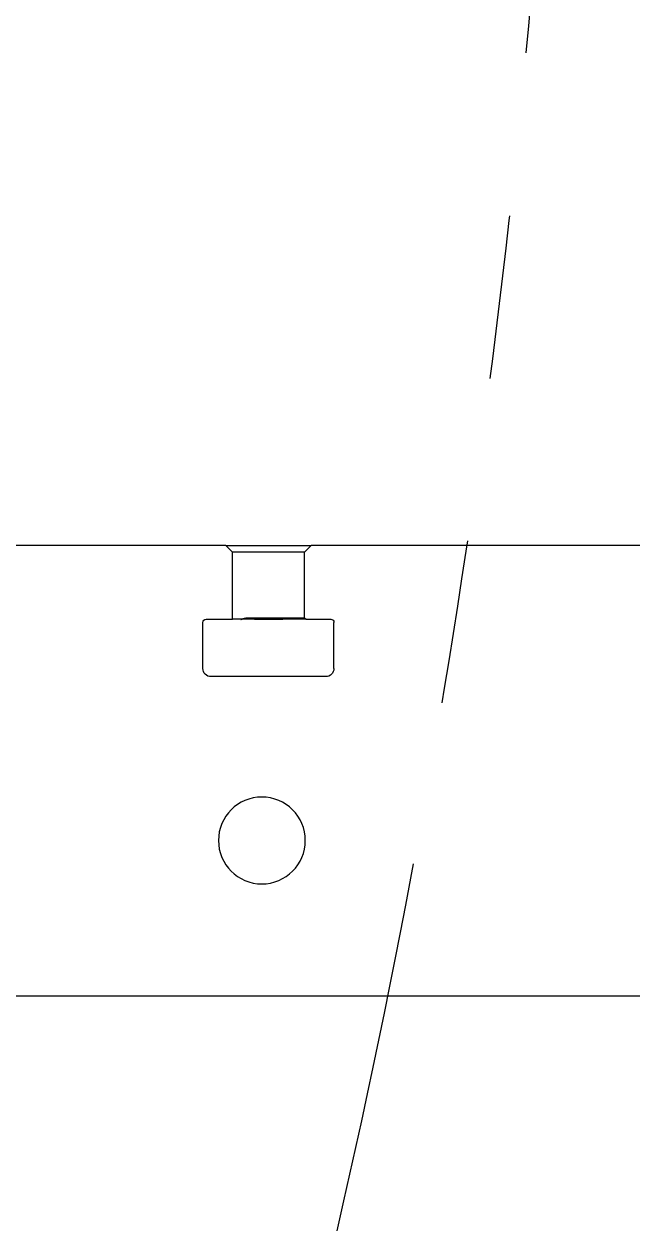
# Model space of a CAD drawing. Header units: millimetres. Extents: x 10462777 to 22643323, y 453826 to 1389191.
# Drawn here: x 11291243.3 to 11291428.8, y 582827.7 to 583193.6 of the extents above; entities that cross this region are included whole.
import ezdxf

# ---------------------------------------------------------------- set-up
doc = ezdxf.new("R2010")
doc.units = ezdxf.units.MM
doc.header["$LTSCALE"] = 200
doc.header["$MEASUREMENT"] = 0
doc.linetypes.add('PHANTOM', pattern=[2.5, 1.25, -0.25, 0.25, -0.25, 0.25, -0.25])
doc.layers.get('0').update_dxf_attribs({"linetype": 'CONTINUOUS'})
doc.layers.add('2', color=2, linetype='CONTINUOUS')
doc.layers.add('LAYOUT', color=8, linetype='CONTINUOUS', lineweight=25)

# ---------------------------------------------------------------- blocks, each defined once
blk = doc.blocks.new('r710ic')
at = {"layer": 'LAYOUT', "color": 3}
blk.add_circle((272041.37, 104232.63), 2050.12, dxfattribs=at)
blk = doc.blocks.new('A$C7DA30AB0')
at = {"layer": 'LAYOUT', "color": 6, "linetype": 'PHANTOM'}
blk.add_circle((3030.45, 3025.99, 0), 2693.02, dxfattribs=at)

msp = doc.modelspace()

# ---------------------------------------------------------------- linework, layer by layer
at = {"layer": '2', "color": 124, "linetype": 'Continuous'}
for p, q in [((11291304.87508, 583034.4183, 0), (11291190.87346, 583034.4183, 0)), ((11291306.87511, 583032.41828, 0), (11291304.87508, 583034.4183, 0)), ((11291304.87508, 583034.4183, 0), (11291330.87545, 583034.4183, 0)), ((11291330.87545, 583034.4183, 0), (11291328.87542, 583032.41828, 0)), ((11291739.37272, 583034.4183, 0), (11291330.87545, 583034.4183, 0)), ((11291306.87511, 583011.91798, 0), (11291306.87511, 583032.41828, 0)), ((11291328.87542, 583032.41828, 0), (11291306.87511, 583032.41828, 0)), ((11291328.87542, 583012.41799, 0), (11291328.87542, 583032.41828, 0)), ((11291298.875, 583011.91798, 0), (11291306.87511, 583011.91798, 0)), ((11291309.72132, 583011.91798, 0), (11291306.87511, 583011.91798, 0)), ((11291322.77366, 583012.41799, 0), (11291328.87542, 583012.41799, 0)), ((11291329.37543, 583011.91798, 0), (11291322.99631, 583011.91798, 0)), ((11291328.87542, 583012.41799, 0), (11291329.37543, 583011.91798, 0)), ((11291329.37543, 583011.91798, 0), (11291336.87554, 583011.91798, 0)), ((11291297.87498, 582996.91777, 0), (11291297.87498, 583010.91797, 0)), ((11291337.87555, 582996.91777, 0), (11291337.87555, 583010.91797, 0)), ((11291335.37552, 582994.41774, 0), (11291300.37502, 582994.41774, 0)), ((11291542.65642, 582896.94412, 0), (11290673.08815, 582896.94412, 0))]:
    msp.add_line(p, q, dxfattribs=at)
at = {"layer": '2', "color": 124, "linetype": 'Continuous', "extrusion": (0, 0, -1)}
msp.add_circle((-11291315.87524, 582944.41703, 0), 13.25019, dxfattribs=at)
for centre, radius, start, end in [((-11291298.875, 583010.91797, 0), 1.00001, 0, 90), ((-11291336.87554, 583010.91797, 0), 1.00001, 90, 180), ((-11291300.37502, 582996.91777, 0), 2.50004, 270, 0), ((-11291335.37552, 582996.91777, 0), 2.50004, 180, 270)]:
    msp.add_arc(centre, radius, start, end, dxfattribs=at)
at = {"layer": '2', "color": 124, "linetype": 'Continuous'}
for points, degree in [([(11291310.29526, 583012.15737, 0), (11291309.47295, 583011.77421, 0)], 1), ([(11291322.77366, 583012.41799, 0), (11291322.84788, 583012.25132, 0), (11291322.92209, 583012.08465, 0), (11291322.99631, 583011.91798, 0)], 3)]:
    msp.add_open_spline(points, degree=degree, dxfattribs=at)
for points, degree, knots in [([(11291312.7542, 583011.91798, 0), (11291311.61391, 583011.91798, 0), (11291310.84439, 583011.91798, 0), (11291309.73205, 583011.91798, 0), (11291309.71806, 583011.91798, 0)], 2, [0, 0, 0, 0.5, 0.5, 1, 1, 1]), ([(11291309.72132, 583011.92003, 0), (11291309.7603, 583011.94185, 0), (11291309.8407, 583011.98684, 0), (11291309.97045, 583012.04551, 0), (11291310.11188, 583012.10054, 0), (11291310.26592, 583012.15099, 0), (11291310.43296, 583012.19715, 0), (11291310.61355, 583012.23893, 0), (11291310.8082, 583012.27637, 0), (11291311.01745, 583012.30944, 0), (11291311.2418, 583012.33815, 0), (11291311.48177, 583012.36251, 0), (11291311.73783, 583012.3825, 0), (11291312.01046, 583012.39814, 0), (11291312.30007, 583012.40941, 0), (11291312.60707, 583012.41634, 0), (11291313.07519, 583012.41997, 0), (11291313.80528, 583012.41051, 0), (11291314.82128, 583012.38513, 0), (11291315.86497, 583012.35782, 0), (11291317.04174, 583012.33534, 0), (11291318.34946, 583012.33037, 0), (11291319.74107, 583012.35318, 0), (11291320.89509, 583012.38293, 0), (11291321.73754, 583012.40112, 0), (11291322.33585, 583012.41389, 0), (11291322.65188, 583012.41685, 0), (11291322.77366, 583012.41799, 0)], 3, [0, 0, 0, 0, 0.012946877, 0.026705505, 0.04130051, 0.056752522, 0.073078917, 0.090294425, 0.108411606, 0.127441233, 0.147392598, 0.168273764, 0.190091759, 0.212852744, 0.236562141, 0.261224749, 0.286844826, 0.347378096, 0.429226984, 0.511994373, 0.57159578, 0.678055864, 0.785318288, 0.864292412, 0.926401635, 0.971638912, 1, 1, 1, 1]), ([(11291322.99631, 583011.91798, 0), (11291322.88556, 583011.91779, 0), (11291322.66436, 583011.91739, 0), (11291322.32851, 583011.91458, 0), (11291321.99061, 583011.91063, 0), (11291321.65065, 583011.90571, 0), (11291321.30903, 583011.90018, 0), (11291320.96602, 583011.89432, 0), (11291320.62194, 583011.88841, 0), (11291320.2771, 583011.88266, 0), (11291319.9318, 583011.87729, 0), (11291319.58634, 583011.87247, 0), (11291319.24099, 583011.86835, 0), (11291318.89605, 583011.86503, 0), (11291318.55179, 583011.86262, 0), (11291318.20848, 583011.86118, 0), (11291317.76538, 583011.86062, 0), (11291317.22086, 583011.86224, 0), (11291316.57483, 583011.8675, 0), (11291315.92815, 583011.87564, 0), (11291315.28269, 583011.88583, 0), (11291314.64026, 583011.89697, 0), (11291314.00312, 583011.90741, 0), (11291313.37207, 583011.91595, 0), (11291312.96047, 583011.9173, 0), (11291312.75425, 583011.91798, 0)], 3, [0, 0, 0, 0, 0.034172348, 0.068249078, 0.102226365, 0.136100401, 0.169867436, 0.203523814, 0.237066002, 0.270490602, 0.303794368, 0.336974206, 0.370027178, 0.402950496, 0.435741515, 0.46839772, 0.500916721, 0.562101549, 0.623666633, 0.685595241, 0.747869168, 0.810468601, 0.873372151, 0.936557107, 1, 1, 1, 1])]:
    msp.add_open_spline(points, degree=degree, knots=knots, dxfattribs=at)

# ---------------------------------------------------------------- block references
at = {"ltscale": 10}
msp.add_blockref('A$C7DA30AB0', (11285684.40366, 580408.4363), dxfattribs=at)
at = {"layer": 'LAYOUT', "color": 2, "rotation": 270}
msp.add_blockref('r710ic', (11186875.24796, 856316.46559, 0), dxfattribs=at)

doc.saveas('drawing.dxf')
